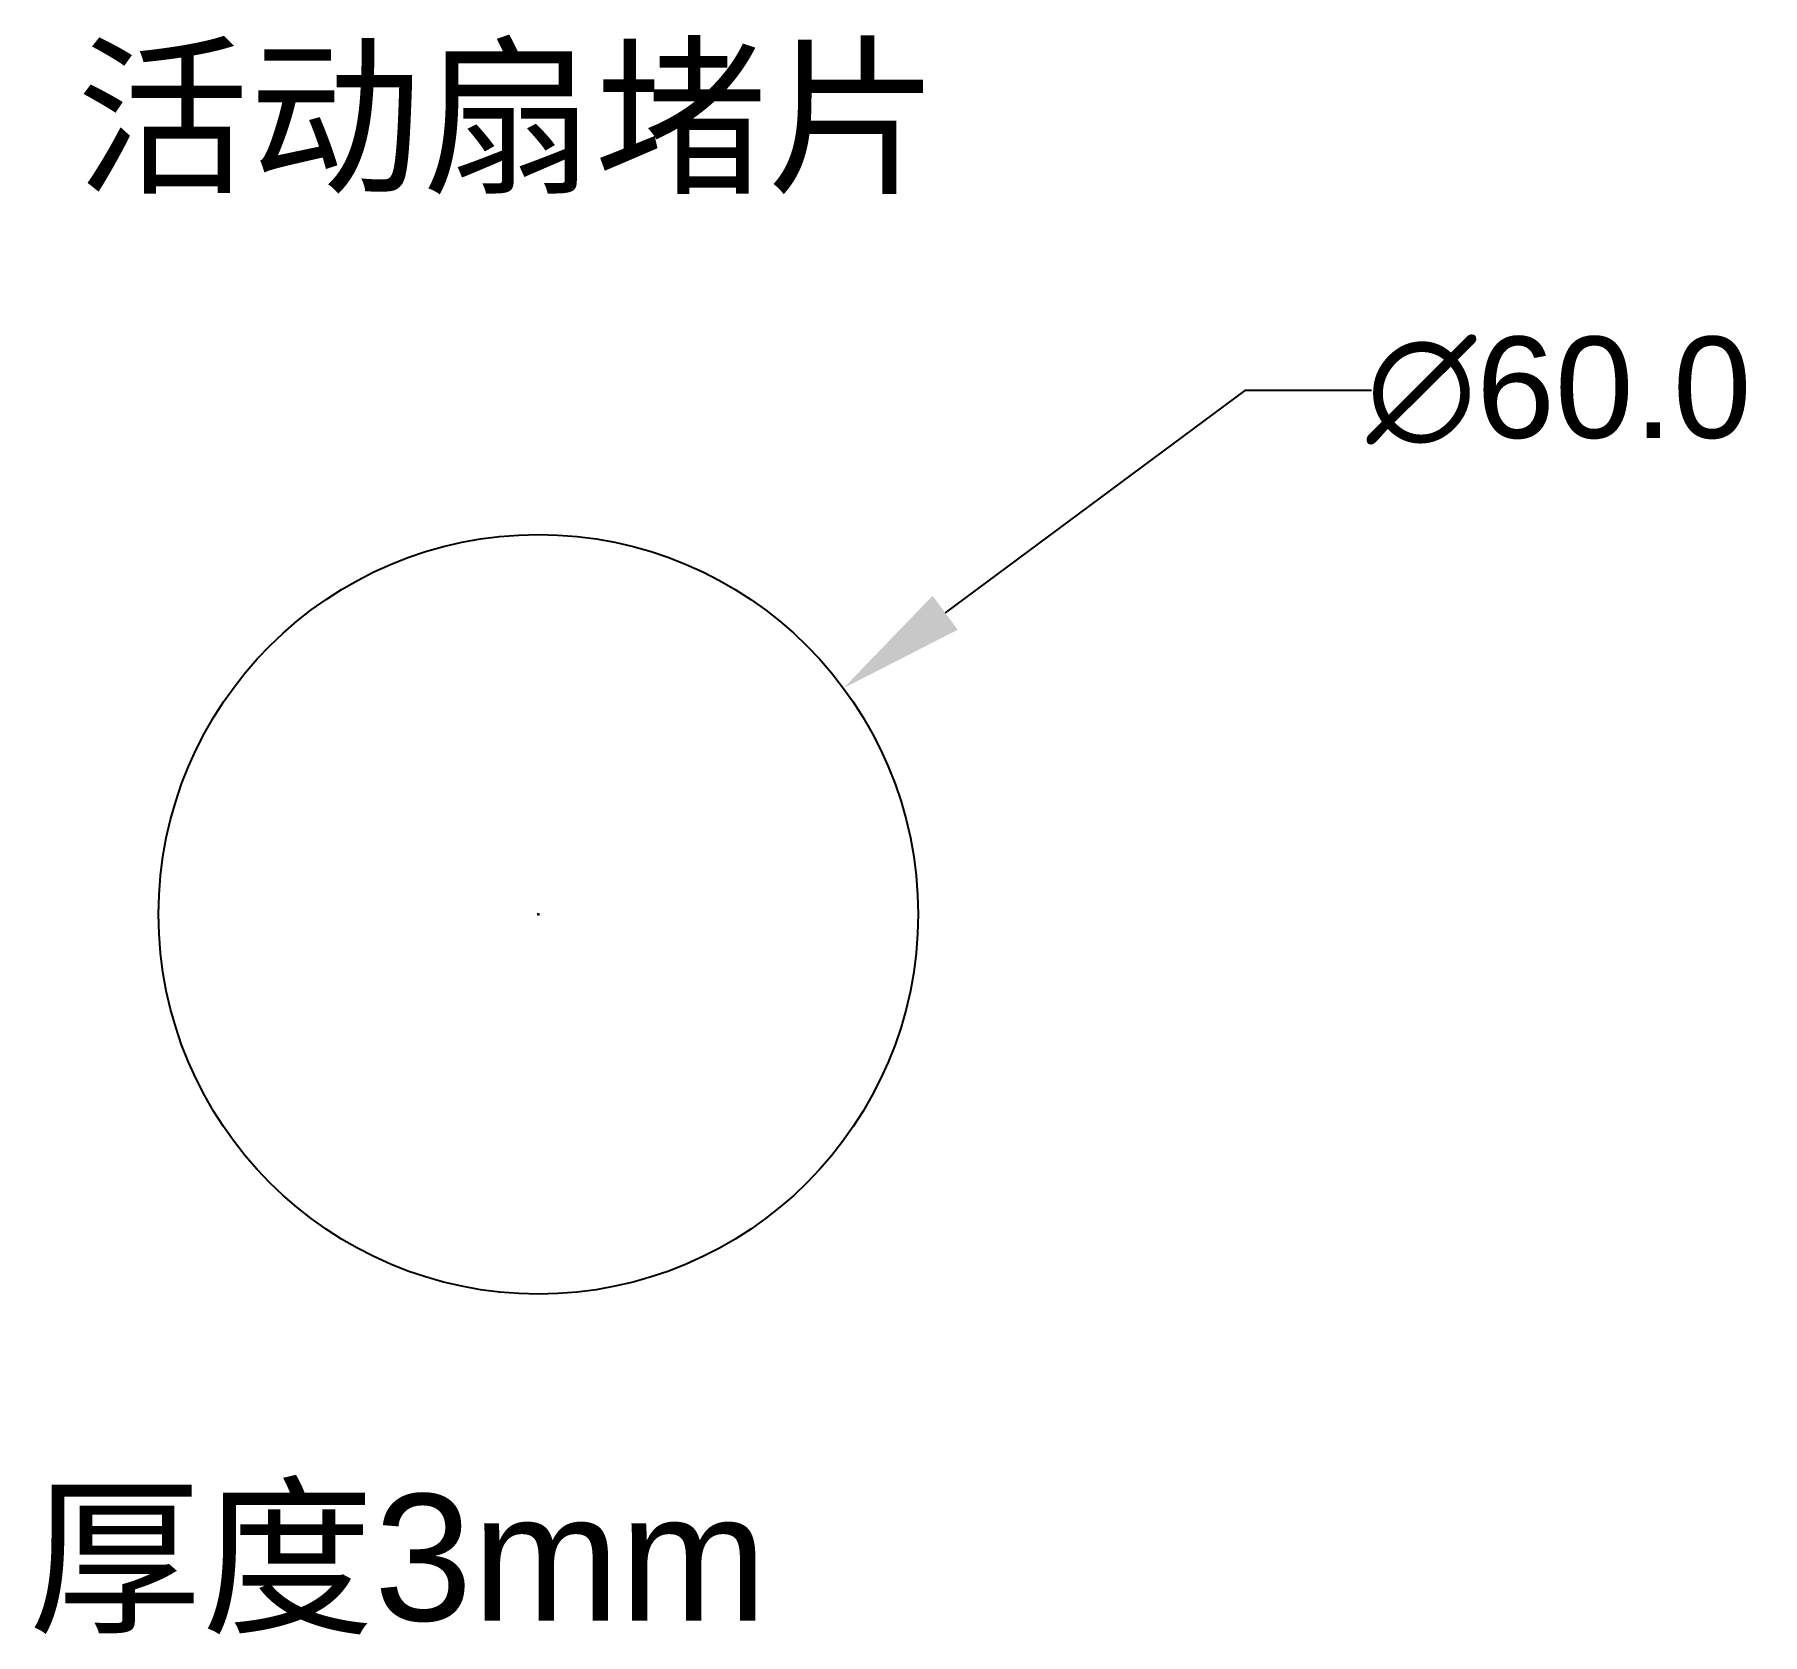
# Model space of a CAD drawing. Header units: millimetres. Extents: x -40 to 97, y -57 to 69.
import ezdxf

# ---------------------------------------------------------------- set-up
doc = ezdxf.new("R2010")
doc.units = ezdxf.units.MM
doc.styles.get("Standard").update_dxf_attribs({"font": 'arial.ttf'})
doc.dimstyles.get("Standard").update_dxf_attribs({"dimtxt": 8, "dimasz": 10, "dimexe": 0.18, "dimexo": 0.0625, "dimgap": 0.09, "dimtad": 0, "dimtih": 1, "dimtoh": 1, "dimdec": 1, "dimzin": 0, "dimdsep": 46, "dimtxsty": 'Standard', "dimcen": 0.09, "dimclrd": 3, "dimclre": 3, "dimclrt": 3, "dimadec": 0, "dimazin": 0, "dimtfac": 1, "dimtdec": 1, "dimtofl": 0, "dimtmove": 0, "dimatfit": 3, "dimfxl": 1, "dimtolj": 1, "dimtzin": 0, "dimarcsym": 0})

# ---------------------------------------------------------------- blocks, each defined once
blk = doc.blocks.new('*D9')
at = {"color": 3, "lineweight": -2, "transparency": 16777216}
for p, q in [((55.82, 41.37), (32.14, 23.82)), ((65.82, 41.37), (55.82, 41.37)), ((-0.09, 0), (0.09, 0)), ((0, -0.09), (0, 0.09))]:
    blk.add_line(p, q, dxfattribs=at)
at = {"color": 3, "transparency": 16777216}
blk.add_solid([(31.14, 25.16), (33.13, 22.48), (24.1, 17.86)], dxfattribs=at)
at = {"layer": 'Defpoints', "color": 0, "transparency": 16777216}
for p in [(24.1, 17.86), (-24.1, -17.86)]:
    blk.add_point(p, dxfattribs=at)
at = {"color": 3, "transparency": 16777216, "insert": (80.64, 41.37), "char_height": 8, "attachment_point": 5}
blk.add_mtext('\\A1;∅60.0', dxfattribs=at)

msp = doc.modelspace()

# ---------------------------------------------------------------- linework, layer by layer
msp.add_circle((0, 0), 30)

# ---------------------------------------------------------------- texts
at = {"color": 2, "insert": (-36.5, 68), "char_height": 10, "attachment_point": 1}
msp.add_mtext_dynamic_manual_height_columns('{\\fSimSun|b0|i0|c134|p2;活动扇堵片} ', width=179.1748, gutter_width=12.5, heights=[0], dxfattribs=at)
at = {"insert": (-40.26, -45.8), "char_height": 10, "attachment_point": 1}
msp.add_mtext_dynamic_manual_height_columns('{\\fSimSun|b0|i0|c134|p2;厚度}3mm   ', width=179.1748, gutter_width=12.5, heights=[0], dxfattribs=at)

# ---------------------------------------------------------------- dimensions: what is measured, and where the dimension line sits
dim = msp.add_diameter_dim_2p(p1=(-24.1, -17.86), p2=(24.1, 17.86), dimstyle='Standard')
dim.commit()
dim.dimension.update_dxf_attribs({"geometry": '*D9', "text_midpoint": (80.64, 41.37), "dimtype": 163})

doc.saveas('drawing.dxf')
